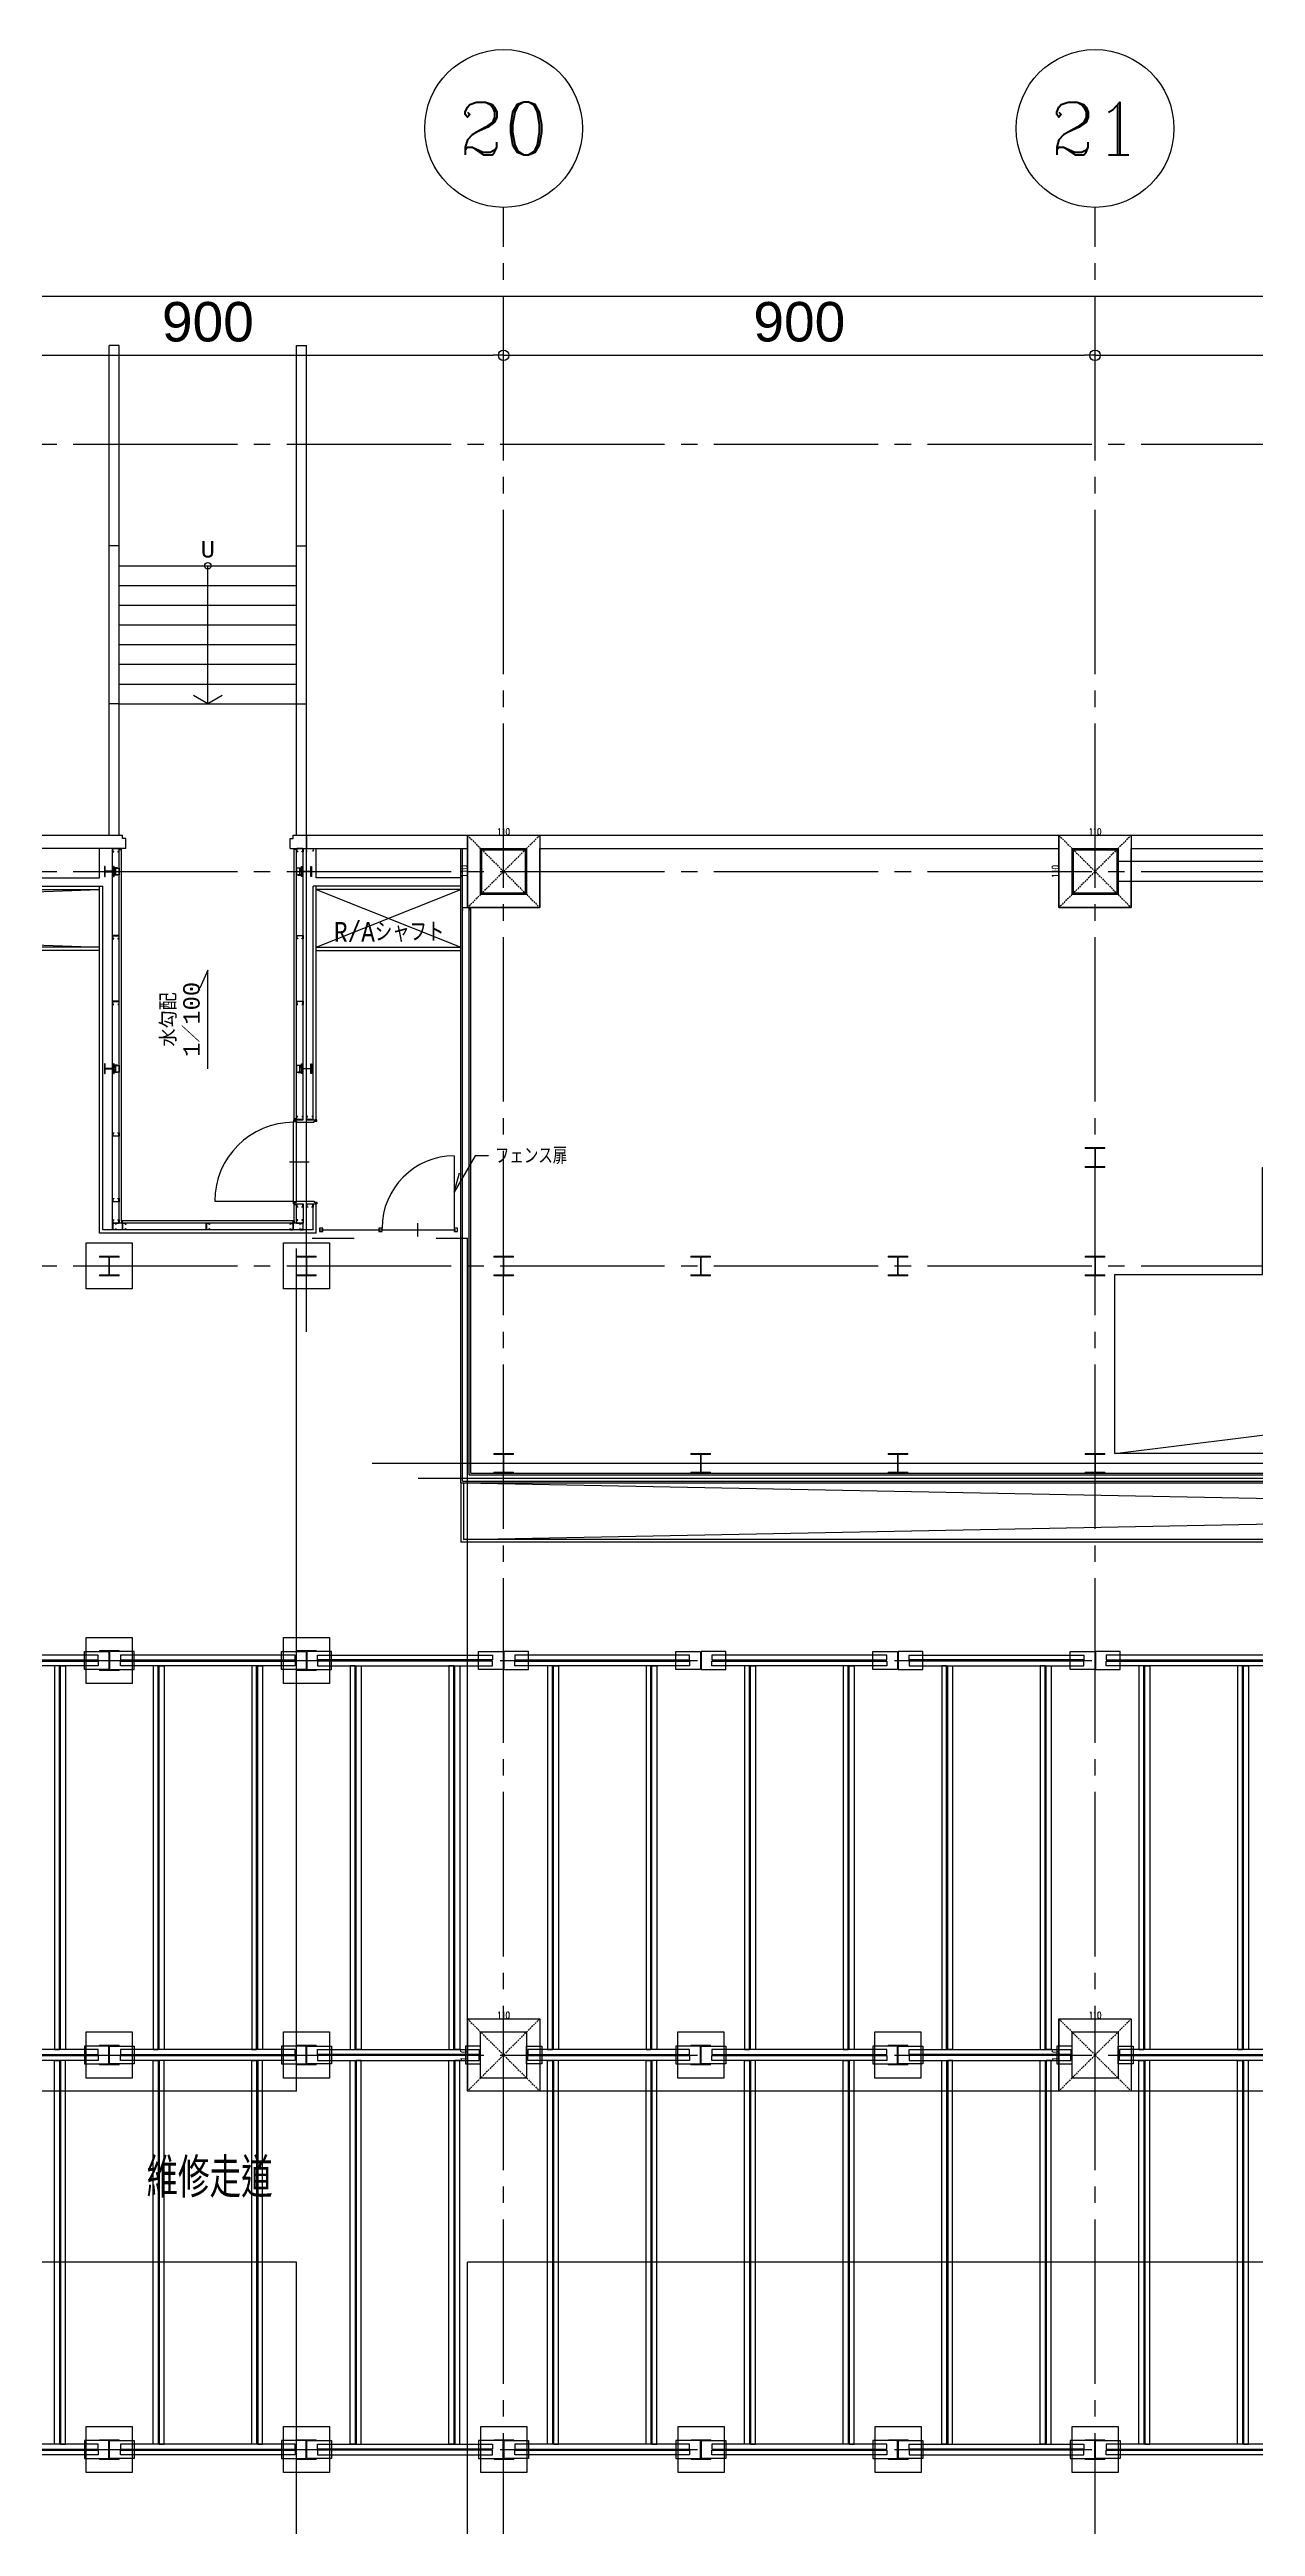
# Model space of a CAD drawing. Extents: x -18489 to 195597, y -1599 to 112111.
# Drawn here: x 16469 to 18304, y 16233 to 20000 of the extents above; entities that cross this region are included whole.
import ezdxf
from ezdxf.enums import TextEntityAlignment as Align

# ---------------------------------------------------------------- set-up
doc = ezdxf.new("R2010")
doc.units = 0
doc.header["$LTSCALE"] = 100
doc.linetypes.add('X-N-FAB-L10$0$COL-CEN-LIN', pattern=[3.25, 2.5, -0.25, 0.25, -0.25])
doc.linetypes.add('X-N-FAB-L10$0$HIDDEN', pattern=[0.375, 0.25, -0.125])
for name, color, linetype in [('X-N-FAB-L10$0$0-MC', 8, 'Continuous'), ('X-N-FAB-L10$0$0-NC', 8, 'Continuous'), ('X-N-FAB-L10$0$08', 8, 'Continuous'), ('X-N-FAB-L10$0$A-BLOCK', 8, 'Continuous'), ('X-N-FAB-L10$0$BEAM', 8, 'Continuous'), ('X-N-FAB-L10$0$BLOCK', 8, 'Continuous'), ('X-N-FAB-L10$0$CCL', 8, 'X-N-FAB-L10$0$COL-CEN-LIN'), ('X-N-FAB-L10$0$COL', 8, 'Continuous'), ('X-N-FAB-L10$0$COL-S', 8, 'Continuous'), ('X-N-FAB-L10$0$DIM', 8, 'Continuous')]:
    doc.layers.add(name, color=color, linetype=linetype)
doc.layers.add('X-N-FAB-L10$0$STEEL1', color=8, linetype='Continuous', lineweight=0)
doc.styles.add('X-N-FAB-L10$0$ATS', font='monotxt.shx', dxfattribs={"bigfont": 'BIGFONT.shx'})
doc.styles.add('X-N-FAB-L10$0$CHINA', font='simplex.shx', dxfattribs={"width": 0.75, "bigfont": 'chineset.shx'})
doc.styles.add('X-N-FAB-L10$0$COL-NUM', font='romanc')
doc.styles.add('X-N-FAB-L10$0$DIM', font='simplex.shx', dxfattribs={"width": 0.67, "bigfont": 'chineset.shx'})
doc.styles.add('X-N-FAB-L10$0$DimStyUse', font='romans.shx', dxfattribs={"width": 0.7})
doc.styles.add('X-N-FAB-L10$0$Gen-Text', font='arial.ttf', dxfattribs={"height": 2.5})
doc.dimstyles.new('X-N-FAB-L10$0$cirl', dxfattribs={"dimtxt": 200, "dimasz": 50, "dimexe": 50, "dimexo": 0, "dimgap": 20, "dimtad": 1, "dimdsep": 46, "dimtxsty": 'X-N-FAB-L10$0$DimStyUse', "dimblk": 'X-N-FAB-L10$0$_Origin', "dimcen": 10, "dimdle": 50, "dimclrt": 2, "dimazin": 0, "dimtfac": 1, "dimtix": 1, "dimtmove": 2, "dimatfit": 3, "dimfxl": 10, "dimtolj": 1, "dimarcsym": 0})
doc.dimstyles.new('X-N-FAB-L10$0$JJP_005_defpoint', dxfattribs={"dimtxt": 20, "dimasz": 0.5, "dimexe": 0.5, "dimexo": 0.5, "dimgap": 0.5, "dimtad": 1, "dimdsep": 46, "dimtxsty": 'X-N-FAB-L10$0$DIM', "dimblk": 'X-N-FAB-L10$0$_None', "dimcen": 10, "dimclrd": 256, "dimclre": 256, "dimclrt": 256, "dimadec": 0, "dimazin": 0, "dimtfac": 1, "dimtix": 1, "dimtmove": 2, "dimatfit": 3, "dimldrblk": 'X-N-FAB-L10$0$_None', "dimfxl": 0.5, "dimtolj": 1, "dimtzin": 0, "dimarcsym": 0})

# ---------------------------------------------------------------- blocks, each defined once
blk = doc.blocks.new('X-N-FAB-L10$0$_Origin')
at = {"color": 0, "linetype": 'ByBlock', "lineweight": -2}
blk.add_line((0, 0), (-1, 0), dxfattribs=at)
blk.add_circle((0, 0), 0.5, dxfattribs=at)
blk = doc.blocks.new('*D2518')
at = {"layer": 'DefPoints', "color": 0, "transparency": 16777216}
for p in [(0, 9025), (-26950, 8935), (0, 8935)]:
    blk.add_point(p, dxfattribs=at)
at = {"layer": 'X-N-FAB-L10$0$DIM', "color": 0, "lineweight": -2, "transparency": 16777216}
for p, q in [((-26950, 8935), (-26950, 9045)), ((0, 8935), (0, 9045)), ((-26934, 9025), (-16, 9025))]:
    blk.add_line(p, q, dxfattribs=at)
at = {"layer": 'X-N-FAB-L10$0$DIM', "color": 0, "lineweight": -2, "transparency": 16777216, "xscale": 16, "yscale": 16, "zscale": 16, "rotation": 180}
blk.add_blockref('X-N-FAB-L10$0$_Origin', (-26950, 9025), dxfattribs=at)
at = {"layer": 'X-N-FAB-L10$0$DIM', "color": 0, "lineweight": -2, "transparency": 16777216, "xscale": 16, "yscale": 16, "zscale": 16}
blk.add_blockref('X-N-FAB-L10$0$_Origin', (0, 9025), dxfattribs=at)
at = {"layer": 'X-N-FAB-L10$0$DIM', "color": 2, "transparency": 16777216, "insert": (-13475, 9075.6), "char_height": 2.5, "attachment_point": 5, "style": 'X-N-FAB-L10$0$Gen-Text'}
blk.add_mtext('\\A1;{\\H24x;26950}', dxfattribs=at)
blk = doc.blocks.new('*D2537')
at = {"layer": 'DefPoints', "color": 0, "transparency": 16777216}
for p in [(-9850, 8935), (-10750, 8845), (-9850, 8845)]:
    blk.add_point(p, dxfattribs=at)
at = {"layer": 'X-N-FAB-L10$0$DIM', "color": 0, "lineweight": -2, "transparency": 16777216}
for p, q in [((-10750, 8845), (-10750, 8955)), ((-10734, 8935), (-9866, 8935)), ((-9850, 8845), (-9850, 8955))]:
    blk.add_line(p, q, dxfattribs=at)
at = {"layer": 'X-N-FAB-L10$0$DIM', "color": 0, "lineweight": -2, "transparency": 16777216, "xscale": 16, "yscale": 16, "zscale": 16, "rotation": 180}
blk.add_blockref('X-N-FAB-L10$0$_Origin', (-10750, 8935), dxfattribs=at)
at = {"layer": 'X-N-FAB-L10$0$DIM', "color": 0, "lineweight": -2, "transparency": 16777216, "xscale": 16, "yscale": 16, "zscale": 16}
blk.add_blockref('X-N-FAB-L10$0$_Origin', (-9850, 8935), dxfattribs=at)
at = {"layer": 'X-N-FAB-L10$0$DIM', "color": 2, "transparency": 16777216, "insert": (-10300, 8985.6), "char_height": 2.5, "attachment_point": 5, "style": 'X-N-FAB-L10$0$Gen-Text'}
blk.add_mtext('\\A1;{\\H24x;900}', dxfattribs=at)
blk = doc.blocks.new('X-N-FAB-L10$0$cn-y')
at = {"layer": 'X-N-FAB-L10$0$0-MC'}
blk.add_circle((-50, 0), 50, dxfattribs=at)
at = {"layer": 'X-N-FAB-L10$0$0-NC', "style": 'X-N-FAB-L10$0$COL-NUM'}
blk.add_attdef('GRID-Y', text='', height=50, dxfattribs=at).set_placement((-50, 0), align=Align.MIDDLE_CENTER)
blk = doc.blocks.new('*D2538')
at = {"layer": 'DefPoints', "color": 0, "transparency": 16777216}
for p in [(-8950, 8935), (-9850, 8845), (-8950, 8845)]:
    blk.add_point(p, dxfattribs=at)
at = {"layer": 'X-N-FAB-L10$0$DIM', "color": 0, "lineweight": -2, "transparency": 16777216}
for p, q in [((-9850, 8845), (-9850, 8955)), ((-9834, 8935), (-8966, 8935)), ((-8950, 8845), (-8950, 8955))]:
    blk.add_line(p, q, dxfattribs=at)
at = {"layer": 'X-N-FAB-L10$0$DIM', "color": 0, "lineweight": -2, "transparency": 16777216, "xscale": 16, "yscale": 16, "zscale": 16, "rotation": 180}
blk.add_blockref('X-N-FAB-L10$0$_Origin', (-9850, 8935), dxfattribs=at)
at = {"layer": 'X-N-FAB-L10$0$DIM', "color": 0, "lineweight": -2, "transparency": 16777216, "xscale": 16, "yscale": 16, "zscale": 16}
blk.add_blockref('X-N-FAB-L10$0$_Origin', (-8950, 8935), dxfattribs=at)
at = {"layer": 'X-N-FAB-L10$0$DIM', "color": 2, "transparency": 16777216, "insert": (-9400, 8985.6), "char_height": 2.5, "attachment_point": 5, "style": 'X-N-FAB-L10$0$Gen-Text'}
blk.add_mtext('\\A1;{\\H24x;900}', dxfattribs=at)
blk = doc.blocks.new('*D2493')
at = {"layer": 'DefPoints', "color": 0, "transparency": 16777216}
for p in [(-8050, 8935), (-8950, 8845), (-8050, 8845)]:
    blk.add_point(p, dxfattribs=at)
at = {"layer": 'X-N-FAB-L10$0$DIM', "color": 0, "lineweight": -2, "transparency": 16777216}
for p, q in [((-8950, 8845), (-8950, 8955)), ((-8934, 8935), (-8066, 8935)), ((-8050, 8845), (-8050, 8955))]:
    blk.add_line(p, q, dxfattribs=at)
at = {"layer": 'X-N-FAB-L10$0$DIM', "color": 0, "lineweight": -2, "transparency": 16777216, "xscale": 16, "yscale": 16, "zscale": 16, "rotation": 180}
blk.add_blockref('X-N-FAB-L10$0$_Origin', (-8950, 8935), dxfattribs=at)
at = {"layer": 'X-N-FAB-L10$0$DIM', "color": 0, "lineweight": -2, "transparency": 16777216, "xscale": 16, "yscale": 16, "zscale": 16}
blk.add_blockref('X-N-FAB-L10$0$_Origin', (-8050, 8935), dxfattribs=at)
at = {"layer": 'X-N-FAB-L10$0$DIM', "color": 2, "transparency": 16777216, "insert": (-8500, 8985.6), "char_height": 2.5, "attachment_point": 5, "style": 'X-N-FAB-L10$0$Gen-Text'}
blk.add_mtext('\\A1;{\\H24x;900}', dxfattribs=at)
blk = doc.blocks.new('*D2397')
at = {"layer": 'DefPoints', "lineweight": -2, "transparency": 16777216}
blk.add_line((0, 0), (110, 0), dxfattribs=at)
at = {"layer": 'DefPoints', "color": 0, "transparency": 16777216}
for p in [(0, 0), (110, 0), (110, 0)]:
    blk.add_point(p, dxfattribs=at)
at = {"layer": 'DefPoints', "transparency": 16777216, "insert": (55, 5.5), "char_height": 10, "attachment_point": 5, "style": 'X-N-FAB-L10$0$DIM'}
blk.add_mtext('\\A1;110', dxfattribs=at)
blk = doc.blocks.new('X-N-FAB-L10$0$_None')
blk = doc.blocks.new('*D2398')
at = {"layer": 'DefPoints', "lineweight": -2, "transparency": 16777216}
blk.add_line((0, 0), (0, -110), dxfattribs=at)
at = {"layer": 'DefPoints', "color": 0, "transparency": 16777216}
for p in [(0, 0), (0, -110), (0, -110)]:
    blk.add_point(p, dxfattribs=at)
at = {"layer": 'DefPoints', "transparency": 16777216, "insert": (-5.5, -55), "char_height": 10, "attachment_point": 5, "rotation": 90, "style": 'X-N-FAB-L10$0$DIM'}
blk.add_mtext('\\A1;110', dxfattribs=at)
blk = doc.blocks.new('X-N-FAB-L10$0$A$C08dda4ec')
at = {"layer": 'X-N-FAB-L10$0$COL'}
blk.add_lwpolyline([(0, 70), (70, 70), (70, 0), (0, 0)], close=True, dxfattribs=at)
at = {"layer": 'X-N-FAB-L10$0$STEEL1'}
blk.add_lwpolyline([(20, 50), (50, 50), (50, 48.5), (35.5, 48.5), (35.5, 21.5), (50, 21.5), (50, 20), (20, 20), (20, 21.5), (34.5, 21.5), (34.5, 48.5), (20, 48.5)], close=True, dxfattribs=at)
blk = doc.blocks.new('X-N-FAB-L10$0$A$C4634a148')
at = {"layer": 'X-N-FAB-L10$0$08'}
for points in [[(14399, 5400), (14361.5, 5400), (14361.5, 5427), (14399, 5427)], [(14400, 5400), (14437.5, 5400), (14437.5, 5427), (14400, 5427)], [(14699, 5400), (14661.5, 5400), (14661.5, 5427), (14699, 5427)], [(14700, 5400), (14737.5, 5400), (14737.5, 5427), (14700, 5427)], [(14999, 5400), (14961.5, 5400), (14961.5, 5427), (14999, 5427)], [(15000, 5400), (15037.5, 5400), (15037.5, 5427), (15000, 5427)], [(15299, 5400), (15261.5, 5400), (15261.5, 5427), (15299, 5427)], [(15300, 5400), (15337.5, 5400), (15337.5, 5427), (15300, 5427)], [(15599, 5400), (15561.5, 5400), (15561.5, 5427), (15599, 5427)], [(15600, 5400), (15637.5, 5400), (15637.5, 5427), (15600, 5427)], [(15899, 5400), (15861.5, 5400), (15861.5, 5427), (15899, 5427)], [(15900, 5400), (15937.5, 5400), (15937.5, 5427), (15900, 5427)], [(14382.5, 5421.8), (14116.5, 5421.8), (14116.5, 5414.3), (14382.5, 5414.3)], [(14382.5, 5405.2), (14116.5, 5405.2), (14116.5, 5412.7), (14382.5, 5412.7)], [(14316.2, 5405.2), (14316.2, 4821.8), (14323.7, 4821.8), (14323.7, 5405.2)], [(14332.8, 5405.2), (14332.8, 4821.8), (14325.3, 4821.8), (14325.3, 5405.2)], [(14682.5, 5421.8), (14416.5, 5421.8), (14416.5, 5414.3), (14682.5, 5414.3)], [(14682.5, 5405.2), (14416.5, 5405.2), (14416.5, 5412.7), (14682.5, 5412.7)], [(14466.2, 5405.2), (14466.2, 4821.8), (14473.7, 4821.8), (14473.7, 5405.2)], [(14482.8, 5405.2), (14482.8, 4821.8), (14475.3, 4821.8), (14475.3, 5405.2)], [(14616.2, 5405.2), (14616.2, 4821.8), (14623.7, 4821.8), (14623.7, 5405.2)], [(14632.8, 5405.2), (14632.8, 4821.8), (14625.3, 4821.8), (14625.3, 5405.2)], [(14716.5, 5421.8), (14982.5, 5421.8), (14982.5, 5414.3), (14716.5, 5414.3)], [(14716.5, 5405.2), (14982.5, 5405.2), (14982.5, 5412.7), (14716.5, 5412.7)], [(14766.2, 5405.2), (14766.2, 4821.8), (14773.7, 4821.8), (14773.7, 5405.2)], [(14782.8, 5405.2), (14782.8, 4821.8), (14775.3, 4821.8), (14775.3, 5405.2)], [(14916.2, 5405.2), (14916.2, 4821.8), (14923.7, 4821.8), (14923.7, 5405.2)], [(14932.8, 5405.2), (14932.8, 4821.8), (14925.3, 4821.8), (14925.3, 5405.2)], [(15282.5, 5421.8), (15016.5, 5421.8), (15016.5, 5414.3), (15282.5, 5414.3)], [(15282.5, 5405.2), (15016.5, 5405.2), (15016.5, 5412.7), (15282.5, 5412.7)], [(15066.2, 5405.2), (15066.2, 4821.8), (15073.7, 4821.8), (15073.7, 5405.2)], [(15082.8, 5405.2), (15082.8, 4821.8), (15075.3, 4821.8), (15075.3, 5405.2)], [(15216.2, 5405.2), (15216.2, 4821.8), (15223.7, 4821.8), (15223.7, 5405.2)], [(15232.8, 5405.2), (15232.8, 4821.8), (15225.3, 4821.8), (15225.3, 5405.2)], [(15582.5, 5421.8), (15316.5, 5421.8), (15316.5, 5414.3), (15582.5, 5414.3)], [(15582.5, 5405.2), (15316.5, 5405.2), (15316.5, 5412.7), (15582.5, 5412.7)], [(15366.2, 5405.2), (15366.2, 4821.8), (15373.7, 4821.8), (15373.7, 5405.2)], [(15382.8, 5405.2), (15382.8, 4821.8), (15375.3, 4821.8), (15375.3, 5405.2)], [(15516.2, 5405.2), (15516.2, 4821.8), (15523.7, 4821.8), (15523.7, 5405.2)], [(15532.8, 5405.2), (15532.8, 4821.8), (15525.3, 4821.8), (15525.3, 5405.2)], [(15616.5, 5421.8), (15882.5, 5421.8), (15882.5, 5414.3), (15616.5, 5414.3)], [(15616.5, 5405.2), (15882.5, 5405.2), (15882.5, 5412.7), (15616.5, 5412.7)], [(15666.2, 5405.2), (15666.2, 4821.8), (15673.7, 4821.8), (15673.7, 5405.2)], [(15682.8, 5405.2), (15682.8, 4821.8), (15675.3, 4821.8), (15675.3, 5405.2)], [(15816.2, 5405.2), (15816.2, 4821.8), (15823.7, 4821.8), (15823.7, 5405.2)], [(15832.8, 5405.2), (15832.8, 4821.8), (15825.3, 4821.8), (15825.3, 5405.2)], [(16182.5, 5421.8), (15916.5, 5421.8), (15916.5, 5414.3), (16182.5, 5414.3)], [(16182.5, 5405.2), (15916.5, 5405.2), (15916.5, 5412.7), (16182.5, 5412.7)], [(15966.2, 5405.2), (15966.2, 4821.8), (15973.7, 4821.8), (15973.7, 5405.2)], [(15982.8, 5405.2), (15982.8, 4821.8), (15975.3, 4821.8), (15975.3, 5405.2)], [(16116.2, 5405.2), (16116.2, 4821.8), (16123.7, 4821.8), (16123.7, 5405.2)], [(16132.8, 5405.2), (16132.8, 4821.8), (16125.3, 4821.8), (16125.3, 5405.2)], [(14382.5, 4821.8), (14136.5, 4821.8), (14136.5, 4814.3), (14382.5, 4814.3)], [(14399, 4827), (14361.5, 4827), (14361.5, 4800), (14399, 4800)], [(14400, 4827), (14437.5, 4827), (14437.5, 4800), (14400, 4800)], [(14682.5, 4821.8), (14416.5, 4821.8), (14416.5, 4814.3), (14682.5, 4814.3)], [(14699, 4827), (14661.5, 4827), (14661.5, 4800), (14699, 4800)], [(14700, 4827), (14737.5, 4827), (14737.5, 4800), (14700, 4800)], [(14716.5, 4821.8), (14962.5, 4821.8), (14962.5, 4814.3), (14716.5, 4814.3)], [(14964.5, 4827), (14941.5, 4827), (14941.5, 4800), (14964.5, 4800)], [(15034.5, 4827), (15057.5, 4827), (15057.5, 4800), (15034.5, 4800)], [(15282.5, 4821.8), (15036.5, 4821.8), (15036.5, 4814.3), (15282.5, 4814.3)], [(15299, 4827), (15261.5, 4827), (15261.5, 4800), (15299, 4800)], [(15300, 4827), (15337.5, 4827), (15337.5, 4800), (15300, 4800)], [(15582.5, 4821.8), (15316.5, 4821.8), (15316.5, 4814.3), (15582.5, 4814.3)], [(15599, 4827), (15561.5, 4827), (15561.5, 4800), (15599, 4800)], [(15600, 4827), (15637.5, 4827), (15637.5, 4800), (15600, 4800)], [(15616.5, 4821.8), (15862.5, 4821.8), (15862.5, 4814.3), (15616.5, 4814.3)], [(15864.5, 4827), (15841.5, 4827), (15841.5, 4800), (15864.5, 4800)], [(15934.5, 4827), (15957.5, 4827), (15957.5, 4800), (15934.5, 4800)], [(16182.5, 4821.8), (15936.5, 4821.8), (15936.5, 4814.3), (16182.5, 4814.3)], [(14382.5, 4805.2), (14136.5, 4805.2), (14136.5, 4812.7), (14382.5, 4812.7)], [(14316.2, 4221.8), (14316.2, 4805.2), (14323.7, 4805.2), (14323.7, 4221.8)], [(14332.8, 4221.8), (14332.8, 4805.2), (14325.3, 4805.2), (14325.3, 4221.8)], [(14682.5, 4805.2), (14416.5, 4805.2), (14416.5, 4812.7), (14682.5, 4812.7)], [(14466.2, 4221.8), (14466.2, 4805.2), (14473.7, 4805.2), (14473.7, 4221.8)], [(14482.8, 4221.8), (14482.8, 4805.2), (14475.3, 4805.2), (14475.3, 4221.8)], [(14616.2, 4221.8), (14616.2, 4805.2), (14623.7, 4805.2), (14623.7, 4221.8)], [(14632.8, 4221.8), (14632.8, 4805.2), (14625.3, 4805.2), (14625.3, 4221.8)], [(14716.5, 4805.2), (14962.5, 4805.2), (14962.5, 4812.7), (14716.5, 4812.7)], [(14766.2, 4221.8), (14766.2, 4805.2), (14773.7, 4805.2), (14773.7, 4221.8)], [(14782.8, 4221.8), (14782.8, 4805.2), (14775.3, 4805.2), (14775.3, 4221.8)], [(14916.2, 4221.8), (14916.2, 4805.2), (14923.7, 4805.2), (14923.7, 4221.8)], [(14932.8, 4221.8), (14932.8, 4805.2), (14925.3, 4805.2), (14925.3, 4221.8)], [(15282.5, 4805.2), (15036.5, 4805.2), (15036.5, 4812.7), (15282.5, 4812.7)], [(15066.2, 4221.8), (15066.2, 4805.2), (15073.7, 4805.2), (15073.7, 4221.8)], [(15082.8, 4221.8), (15082.8, 4805.2), (15075.3, 4805.2), (15075.3, 4221.8)], [(15216.2, 4221.8), (15216.2, 4805.2), (15223.7, 4805.2), (15223.7, 4221.8)], [(15232.8, 4221.8), (15232.8, 4805.2), (15225.3, 4805.2), (15225.3, 4221.8)], [(15582.5, 4805.2), (15316.5, 4805.2), (15316.5, 4812.7), (15582.5, 4812.7)], [(15366.2, 4221.8), (15366.2, 4805.2), (15373.7, 4805.2), (15373.7, 4221.8)], [(15382.8, 4221.8), (15382.8, 4805.2), (15375.3, 4805.2), (15375.3, 4221.8)], [(15516.2, 4221.8), (15516.2, 4805.2), (15523.7, 4805.2), (15523.7, 4221.8)], [(15532.8, 4221.8), (15532.8, 4805.2), (15525.3, 4805.2), (15525.3, 4221.8)], [(15616.5, 4805.2), (15862.5, 4805.2), (15862.5, 4812.7), (15616.5, 4812.7)], [(15666.2, 4221.8), (15666.2, 4805.2), (15673.7, 4805.2), (15673.7, 4221.8)], [(15682.8, 4221.8), (15682.8, 4805.2), (15675.3, 4805.2), (15675.3, 4221.8)], [(15816.2, 4221.8), (15816.2, 4805.2), (15823.7, 4805.2), (15823.7, 4221.8)], [(15832.8, 4221.8), (15832.8, 4805.2), (15825.3, 4805.2), (15825.3, 4221.8)], [(16182.5, 4805.2), (15936.5, 4805.2), (15936.5, 4812.7), (16182.5, 4812.7)], [(15966.2, 4221.8), (15966.2, 4805.2), (15973.7, 4805.2), (15973.7, 4221.8)], [(15982.8, 4221.8), (15982.8, 4805.2), (15975.3, 4805.2), (15975.3, 4221.8)], [(16116.2, 4221.8), (16116.2, 4805.2), (16123.7, 4805.2), (16123.7, 4221.8)], [(16132.8, 4221.8), (16132.8, 4805.2), (16125.3, 4805.2), (16125.3, 4221.8)], [(14382.5, 4221.8), (14116.5, 4221.8), (14116.5, 4214.3), (14382.5, 4214.3)], [(14399, 4227), (14361.5, 4227), (14361.5, 4200), (14399, 4200)], [(14400, 4227), (14437.5, 4227), (14437.5, 4200), (14400, 4200)], [(14682.5, 4221.8), (14416.5, 4221.8), (14416.5, 4214.3), (14682.5, 4214.3)], [(14699, 4227), (14661.5, 4227), (14661.5, 4200), (14699, 4200)], [(14700, 4227), (14737.5, 4227), (14737.5, 4200), (14700, 4200)], [(14716.5, 4221.8), (14982.5, 4221.8), (14982.5, 4214.3), (14716.5, 4214.3)], [(14999, 4227), (14961.5, 4227), (14961.5, 4200), (14999, 4200)], [(15000, 4227), (15037.5, 4227), (15037.5, 4200), (15000, 4200)], [(15282.5, 4221.8), (15016.5, 4221.8), (15016.5, 4214.3), (15282.5, 4214.3)], [(15299, 4227), (15261.5, 4227), (15261.5, 4200), (15299, 4200)], [(15300, 4227), (15337.5, 4227), (15337.5, 4200), (15300, 4200)], [(15582.5, 4221.8), (15316.5, 4221.8), (15316.5, 4214.3), (15582.5, 4214.3)], [(15599, 4227), (15561.5, 4227), (15561.5, 4200), (15599, 4200)], [(15600, 4227), (15637.5, 4227), (15637.5, 4200), (15600, 4200)], [(15616.5, 4221.8), (15882.5, 4221.8), (15882.5, 4214.3), (15616.5, 4214.3)], [(15899, 4227), (15861.5, 4227), (15861.5, 4200), (15899, 4200)], [(15900, 4227), (15937.5, 4227), (15937.5, 4200), (15900, 4200)], [(16182.5, 4221.8), (15916.5, 4221.8), (15916.5, 4214.3), (16182.5, 4214.3)], [(14382.5, 4205.2), (14116.5, 4205.2), (14116.5, 4212.7), (14382.5, 4212.7)], [(14682.5, 4205.2), (14416.5, 4205.2), (14416.5, 4212.7), (14682.5, 4212.7)], [(14716.5, 4205.2), (14982.5, 4205.2), (14982.5, 4212.7), (14716.5, 4212.7)], [(15282.5, 4205.2), (15016.5, 4205.2), (15016.5, 4212.7), (15282.5, 4212.7)], [(15582.5, 4205.2), (15316.5, 4205.2), (15316.5, 4212.7), (15582.5, 4212.7)], [(15616.5, 4205.2), (15882.5, 4205.2), (15882.5, 4212.7), (15616.5, 4212.7)], [(16182.5, 4205.2), (15916.5, 4205.2), (15916.5, 4212.7), (16182.5, 4212.7)]]:
    blk.add_lwpolyline(points, close=True, dxfattribs=at)
blk = doc.blocks.new('*U2396')
at = {"layer": 'DefPoints', "linetype": 'X-N-FAB-L10$0$HIDDEN', "ltscale": 0.1}
for p, q in [((110, 0), (0, -110)), ((0, 0), (110, -110))]:
    blk.add_line(p, q, dxfattribs=at)
at = {"layer": 'X-N-FAB-L10$0$COL', "ltscale": 0.1}
blk.add_lwpolyline([(0, 0), (110, 0), (110, -110), (0, -110)], close=True, dxfattribs=at)
at = {"layer": 'DefPoints'}
dim = blk.add_linear_dim(base=(0, -110), p1=(0, 0), p2=(0, -110), angle=90, dimstyle='X-N-FAB-L10$0$JJP_005_defpoint', override={"dimtxt": 10}, dxfattribs=at)
dim.commit()
dim.dimension.update_dxf_attribs({"geometry": '*D2398', "text_midpoint": (-5.5, -55)})
dim = blk.add_linear_dim(base=(110, 0), p1=(0, 0), p2=(110, 0), dimstyle='X-N-FAB-L10$0$JJP_005_defpoint', override={"dimtxt": 10}, dxfattribs=at)
dim.commit()
dim.dimension.update_dxf_attribs({"geometry": '*D2397', "text_midpoint": (55, 5.5)})
blk = doc.blocks.new('X-N-FAB-L10$0$A$C467ba2ca')
at = {"layer": 'X-N-FAB-L10$0$CCL'}
for p, q in [((-9850, 0), (-9850, 9160)), ((-8950, 0), (-8950, 9160)), ((-27730, 8800), (360, 8800)), ((-27730, 8150), (360, 8150)), ((-27730, 7550), (360, 7550)), ((-27730, 6950), (360, 6950)), ((-27730, 6350), (360, 6350)), ((-27730, 5750), (360, 5750))]:
    blk.add_line(p, q, dxfattribs=at)
at = {"layer": 'X-N-FAB-L10$0$COL-S'}
for points in [[(-9885, 8185), (-9815, 8185), (-9815, 8115), (-9885, 8115)], [(-8985, 8185), (-8915, 8185), (-8915, 8115), (-8985, 8115)], [(-9885, 6385), (-9815, 6385), (-9815, 6315), (-9885, 6315)], [(-8985, 6385), (-8915, 6385), (-8915, 6315), (-8985, 6315)]]:
    blk.add_lwpolyline(points, close=True, dxfattribs=at)
at = {"layer": 'X-N-FAB-L10$0$STEEL1'}
for points in [[(-8965, 7730), (-8935, 7730), (-8935, 7728.5), (-8949.5, 7728.5), (-8949.5, 7701.5), (-8935, 7701.5), (-8935, 7700), (-8965, 7700), (-8965, 7701.5), (-8950.5, 7701.5), (-8950.5, 7728.5), (-8965, 7728.5)], [(-9865, 7565), (-9835, 7565), (-9835, 7563.5), (-9849.5, 7563.5), (-9849.5, 7536.5), (-9835, 7536.5), (-9835, 7535), (-9865, 7535), (-9865, 7536.5), (-9850.5, 7536.5), (-9850.5, 7563.5), (-9865, 7563.5)], [(-9565, 7565), (-9535, 7565), (-9535, 7563.5), (-9549.5, 7563.5), (-9549.5, 7536.5), (-9535, 7536.5), (-9535, 7535), (-9565, 7535), (-9565, 7536.5), (-9550.5, 7536.5), (-9550.5, 7563.5), (-9565, 7563.5)], [(-9265, 7565), (-9235, 7565), (-9235, 7563.5), (-9249.5, 7563.5), (-9249.5, 7536.5), (-9235, 7536.5), (-9235, 7535), (-9265, 7535), (-9265, 7536.5), (-9250.5, 7536.5), (-9250.5, 7563.5), (-9265, 7563.5)], [(-8965, 7565), (-8935, 7565), (-8935, 7563.5), (-8949.5, 7563.5), (-8949.5, 7536.5), (-8935, 7536.5), (-8935, 7535), (-8965, 7535), (-8965, 7536.5), (-8950.5, 7536.5), (-8950.5, 7563.5), (-8965, 7563.5)], [(-9865, 7265), (-9835, 7265), (-9835, 7263.5), (-9849.5, 7263.5), (-9849.5, 7236.5), (-9835, 7236.5), (-9835, 7235), (-9865, 7235), (-9865, 7236.5), (-9850.5, 7236.5), (-9850.5, 7263.5), (-9865, 7263.5)], [(-9565, 7265), (-9535, 7265), (-9535, 7263.5), (-9549.5, 7263.5), (-9549.5, 7236.5), (-9535, 7236.5), (-9535, 7235), (-9565, 7235), (-9565, 7236.5), (-9550.5, 7236.5), (-9550.5, 7263.5), (-9565, 7263.5)], [(-9265, 7265), (-9235, 7265), (-9235, 7263.5), (-9249.5, 7263.5), (-9249.5, 7236.5), (-9235, 7236.5), (-9235, 7235), (-9265, 7235), (-9265, 7236.5), (-9250.5, 7236.5), (-9250.5, 7263.5), (-9265, 7263.5)], [(-8965, 7265), (-8935, 7265), (-8935, 7263.5), (-8949.5, 7263.5), (-8949.5, 7236.5), (-8935, 7236.5), (-8935, 7235), (-8965, 7235), (-8965, 7236.5), (-8950.5, 7236.5), (-8950.5, 7263.5), (-8965, 7263.5)]]:
    blk.add_lwpolyline(points, close=True, dxfattribs=at)
at = {"layer": 'X-N-FAB-L10$0$A-BLOCK'}
ref = blk.add_blockref('X-N-FAB-L10$0$cn-y', (-9730, 9280), dxfattribs=dict(at, xscale=2.399999999999997, yscale=2.399999999999997, zscale=2.399999999999997))
ref.add_attrib('GRID-Y', '20', dxfattribs={"layer": 'X-N-FAB-L10$0$0-NC', "height": 80, "style": 'X-N-FAB-L10$0$COL-NUM'}).set_placement((-9850, 9280), align=Align.MIDDLE_CENTER)
ref = blk.add_blockref('X-N-FAB-L10$0$cn-y', (-8830, 9280), dxfattribs=dict(at, xscale=2.399999999999997, yscale=2.399999999999997, zscale=2.399999999999997))
ref.add_attrib('GRID-Y', '21', dxfattribs={"layer": 'X-N-FAB-L10$0$0-NC', "height": 80, "style": 'X-N-FAB-L10$0$COL-NUM'}).set_placement((-8950, 9280), align=Align.MIDDLE_CENTER)
at = {"layer": 'X-N-FAB-L10$0$BEAM'}
for p in [(-9905, 8205), (-9005, 8205), (-9905, 6405), (-9005, 6405)]:
    blk.add_blockref('*U2396', p, dxfattribs=at)
at = {"layer": 'X-N-FAB-L10$0$COL'}
for p in [(-10485, 7515), (-10185, 7515), (-10485, 6915), (-10185, 6915), (-10485, 6315), (-10185, 6315), (-9585, 6315), (-9285, 6315), (-10485, 5715), (-10185, 5715), (-9884.5, 5715), (-9584.5, 5715), (-9284.5, 5715), (-8985, 5715)]:
    blk.add_blockref('X-N-FAB-L10$0$A$C08dda4ec', p, dxfattribs=at)
at = {"layer": 'X-N-FAB-L10$0$DIM'}
for base, p1, p2, picture, middle in [((0, 9025), (-26950, 8935), (0, 8935), '*D2518', (-13475, 9075.634)), ((-9850, 8935), (-10750, 8845), (-9850, 8845), '*D2537', (-10300, 8985.634)), ((-8950, 8935), (-9850, 8845), (-8950, 8845), '*D2538', (-9400, 8985.634)), ((-8050, 8935), (-8950, 8845), (-8050, 8845), '*D2493', (-8500, 8985.634))]:
    dim = blk.add_linear_dim(base=base, p1=p1, p2=p2, text='{\\H24x;<>}', dimstyle='X-N-FAB-L10$0$cirl', override={"dimtxt": 60, "dimasz": 16, "dimexe": 20, "dimgap": 20, "dimtxsty": 'X-N-FAB-L10$0$Gen-Text'}, dxfattribs=at)
    dim.commit()
    dim.dimension.update_dxf_attribs({"geometry": picture, "text_midpoint": middle})
blk = doc.blocks.new('X-N-FAB-L10')
at = {"layer": 'X-N-FAB-L10$0$08'}
for p, q in [((16560, 18805), (16560, 19550)), ((16575, 19550), (16560, 19550)), ((16575, 18805), (16575, 19550)), ((16845, 18805), (16845, 19550)), ((16845, 19550), (16860, 19550)), ((16860, 18805), (16860, 19550)), ((16575, 19245), (16560, 19245)), ((16575, 19215), (16845, 19215)), ((16710, 19005), (16710, 19215)), ((16845, 19245), (16860, 19245)), ((16575, 19185), (16845, 19185)), ((16575, 19155), (16845, 19155)), ((16575, 19125), (16845, 19125)), ((16575, 19095), (16845, 19095)), ((16575, 19065), (16845, 19065)), ((16575, 19035), (16845, 19035)), ((16575, 19005), (16560, 19005)), ((16575, 19005), (16845, 19005)), ((16845, 19005), (16860, 19005)), ((16860, 18050), (16860, 18950)), ((14405, 18805), (16580, 18805)), ((16580, 18800), (16580, 18805)), ((16585, 18800), (16580, 18800)), ((16585, 18785), (16585, 18800)), ((16835, 18800), (16840, 18800)), ((16835, 18785), (16835, 18800)), ((16840, 18805), (19015, 18805)), ((16840, 18800), (16840, 18805)), ((16860, 18805), (16860, 18785)), ((16585, 18785), (16315, 18785)), ((16545, 18740.5), (16545, 18785)), ((16565, 18205), (16565, 18785)), ((16575, 18215), (16575, 18785)), ((16578.5, 18218.5), (16578.5, 18783)), ((16835, 18785), (17105, 18785)), ((16841.5, 18374), (16841.5, 18785)), ((16845, 18374), (16845, 18785)), ((16855, 18372.5), (16855, 18785)), ((16875, 18740.5), (16875, 18785)), ((17095, 17820), (17095, 18785)), ((17097.5, 17822.5), (17097.5, 18785)), ((17215, 18785), (18005, 18785)), ((18115, 18785), (18905, 18785)), ((14045, 18635), (16545, 18722.5)), ((14045, 18722.5), (16545, 18635)), ((16315, 18740.5), (16545, 18740.5)), ((16315, 18727.5), (16545, 18727.5)), ((16315, 18722.5), (16545, 18722.5)), ((16545, 18200), (16545, 18727.5)), ((16545, 18727.5), (16550, 18727.5)), ((16550, 18205), (16550, 18727.5)), ((16870, 18372.5), (16870, 18727.5)), ((16875, 18727.5), (16870, 18727.5)), ((17095, 18740.5), (16875, 18740.5)), ((17095, 18727.5), (16875, 18727.5)), ((16875, 18372.5), (16875, 18727.5)), ((16875, 18635), (17095, 18722.5)), ((16875, 18722.5), (17095, 18635)), ((17095, 18722.5), (16875, 18722.5)), ((17107.5, 17832.5), (17107.5, 18695)), ((17110, 17835), (17110, 18695)), ((16545, 18635), (15270, 18635)), ((16545, 18630), (15270, 18630)), ((16875, 18635), (17095, 18635)), ((16875, 18630), (17095, 18630)), ((16870, 18372.5), (16875, 18372.5)), ((16834, 18308.5), (16864, 18308.5)), ((17085, 18317.5), (17085, 18207.5)), ((18090, 17865), (21630, 18300)), ((16720.5, 18248.5), (16840.5, 18248.5)), ((16841.5, 18218.5), (16841.5, 18243)), ((16845, 18215), (16845, 18243)), ((16855, 18244.5), (16855, 18215)), ((16870, 18205), (16870, 18244.5)), ((16870, 18244.5), (16875, 18244.5)), ((16875, 18200), (16875, 18244.5)), ((16875, 18200), (16545, 18200)), ((16870, 18205), (16550, 18205)), ((16845, 18215), (16575, 18215)), ((16841.5, 18218.5), (16578.5, 18218.5)), ((16880, 18205), (17087.5, 18205)), ((17029, 18215), (17029, 18195)), ((16845, 16895), (16845, 18176.5)), ((16868.5, 18192.5), (16932.5, 18192.5)), ((17057.5, 18192.5), (17105, 18192.5)), ((17105, 16895), (17105, 18192.5)), ((16960, 17850), (21845, 17850)), ((17030, 17827.5), (21775, 17827.5)), ((17095, 17820), (21595, 17820)), ((17095, 17820), (17095, 17730)), ((17097.5, 17822.5), (21597.5, 17822.5)), ((17099.2, 17734.2), (21595, 17820)), ((17099.2, 17820), (21595, 17734.2)), ((17099.2, 17820), (17099.2, 17734.2)), ((17107.5, 17832.5), (21607.5, 17832.5)), ((17110, 17835), (21610, 17835)), ((19680, 17730), (17095, 17730)), ((19680, 17734.2), (17099.2, 17734.2)), ((16845, 16895), (14117.5, 16895)), ((21325, 16895), (17105, 16895)), ((16845, 16635), (14400, 16635)), ((16845, 15303), (16845, 16635)), ((21065, 16635), (17105, 16635)), ((17105, 15303), (17105, 16635))]:
    blk.add_line(p, q, dxfattribs=at)
for points in [[(16731.651, 19017.5), (16710, 19005), (16688.349, 19017.5)], [(16861, 18781), (16860, 18781), (16860, 18785), (16870, 18785), (16870, 18781), (16869, 18781)], [(17105, 18785), (17105, 18695), (17215, 18695), (17215, 18785)], [(18005, 18785), (18005, 18695), (18115, 18695), (18115, 18785)], [(17098.5, 18691), (17097.5, 18691), (17097.5, 18695), (17107.5, 18695), (17107.5, 18691), (17106.5, 18691)], [(16710, 18450), (16710, 18600), (16697.529, 18572.642)], [(16843, 18372.5), (16840.5, 18372.5), (16840.5, 18370), (16845, 18370), (16845, 18368.5), (16871.5, 18368.5), (16871.5, 18370), (16876, 18370), (16876, 18372.5), (16873.5, 18372.5)], [(17136.842, 18317.651), (17116.842, 18317.651), (17085, 18262.5), (17092.765, 18291.478)], [(16843, 18244.5), (16840.5, 18244.5), (16840.5, 18247), (16845, 18247), (16845, 18248.5), (16871.5, 18248.5), (16871.5, 18247), (16876, 18247), (16876, 18244.5), (16873.5, 18244.5)]]:
    blk.add_lwpolyline(points, dxfattribs=at)
for points in [[(16573, 18780), (16575, 18780), (16575, 18785), (16565, 18785), (16565, 18780), (16567, 18780), (16567, 18780.32), (16565.32, 18780.32), (16565.32, 18784.68), (16574.68, 18784.68), (16574.68, 18780.32), (16573, 18780.32)], [(16575, 18783.5), (16578.5, 18783.5), (16578.5, 18785), (16575, 18785)], [(16845, 18783.5), (16841.5, 18783.5), (16841.5, 18785), (16845, 18785)], [(16847, 18780), (16845, 18780), (16845, 18785), (16855, 18785), (16855, 18780), (16853, 18780), (16853, 18780.32), (16854.68, 18780.32), (16854.68, 18784.68), (16845.32, 18784.68), (16845.32, 18780.32), (16847, 18780.32)], [(17125, 18715), (17125, 18785), (17195, 18785), (17195, 18715)], [(17127, 18717), (17127, 18783), (17193, 18783), (17193, 18717)], [(18025, 18715), (18025, 18785), (18095, 18785), (18095, 18715)], [(18027, 18717), (18027, 18783), (18093, 18783), (18093, 18717)], [(18095, 18735), (18925, 18735), (18925, 18765), (18095, 18765)], [(16567.5, 18742.5), (16567.5, 18757.5), (16566.5, 18757.5), (16566.5, 18750.35), (16553.5, 18750.35), (16553.5, 18757.5), (16552.5, 18757.5), (16552.5, 18742.5), (16553.5, 18742.5), (16553.5, 18749.65), (16566.5, 18749.65), (16566.5, 18742.5)], [(16572.5, 18755.6), (16567.5, 18755.6), (16567.5, 18750.6), (16568.1, 18750.6), (16568.1, 18755), (16572.5, 18755)], [(16572.5, 18744.4), (16567.5, 18744.4), (16567.5, 18749.4), (16568.1, 18749.4), (16568.1, 18745), (16572.5, 18745)], [(16570, 18745), (16570, 18755), (16575, 18755), (16575, 18745)], [(16850, 18745), (16850, 18755), (16845, 18755), (16845, 18745)], [(16847.5, 18755.6), (16852.5, 18755.6), (16852.5, 18750.6), (16851.9, 18750.6), (16851.9, 18755), (16847.5, 18755)], [(16847.5, 18744.4), (16852.5, 18744.4), (16852.5, 18749.4), (16851.9, 18749.4), (16851.9, 18745), (16847.5, 18745)], [(16852.5, 18742.5), (16852.5, 18757.5), (16853.5, 18757.5), (16853.5, 18750.35), (16866.5, 18750.35), (16866.5, 18757.5), (16867.5, 18757.5), (16867.5, 18742.5), (16866.5, 18742.5), (16866.5, 18749.65), (16853.5, 18749.65), (16853.5, 18742.5)], [(16573, 18647.5), (16575, 18647.5), (16575, 18652.5), (16565, 18652.5), (16565, 18647.5), (16567, 18647.5), (16567, 18647.82), (16565.32, 18647.82), (16565.32, 18652.18), (16574.68, 18652.18), (16574.68, 18647.82), (16573, 18647.82)], [(16847, 18647.5), (16845, 18647.5), (16845, 18652.5), (16855, 18652.5), (16855, 18647.5), (16853, 18647.5), (16853, 18647.82), (16854.68, 18647.82), (16854.68, 18652.18), (16845.32, 18652.18), (16845.32, 18647.82), (16847, 18647.82)], [(16573, 18547.5), (16575, 18547.5), (16575, 18552.5), (16565, 18552.5), (16565, 18547.5), (16567, 18547.5), (16567, 18547.82), (16565.32, 18547.82), (16565.32, 18552.18), (16574.68, 18552.18), (16574.68, 18547.82), (16573, 18547.82)], [(16847, 18547.5), (16845, 18547.5), (16845, 18552.5), (16855, 18552.5), (16855, 18547.5), (16853, 18547.5), (16853, 18547.82), (16854.68, 18547.82), (16854.68, 18552.18), (16845.32, 18552.18), (16845.32, 18547.82), (16847, 18547.82)], [(16567.5, 18442.5), (16567.5, 18457.5), (16566.5, 18457.5), (16566.5, 18450.35), (16553.5, 18450.35), (16553.5, 18457.5), (16552.5, 18457.5), (16552.5, 18442.5), (16553.5, 18442.5), (16553.5, 18449.65), (16566.5, 18449.65), (16566.5, 18442.5)], [(16572.5, 18455.6), (16567.5, 18455.6), (16567.5, 18450.6), (16568.1, 18450.6), (16568.1, 18455), (16572.5, 18455)], [(16572.5, 18444.4), (16567.5, 18444.4), (16567.5, 18449.4), (16568.1, 18449.4), (16568.1, 18445), (16572.5, 18445)], [(16570, 18445), (16570, 18455), (16575, 18455), (16575, 18445)], [(16850, 18445), (16850, 18455), (16845, 18455), (16845, 18445)], [(16847.5, 18455.6), (16852.5, 18455.6), (16852.5, 18450.6), (16851.9, 18450.6), (16851.9, 18455), (16847.5, 18455)], [(16847.5, 18444.4), (16852.5, 18444.4), (16852.5, 18449.4), (16851.9, 18449.4), (16851.9, 18445), (16847.5, 18445)], [(16852.5, 18442.5), (16852.5, 18457.5), (16853.5, 18457.5), (16853.5, 18450.35), (16866.5, 18450.35), (16866.5, 18457.5), (16867.5, 18457.5), (16867.5, 18442.5), (16866.5, 18442.5), (16866.5, 18449.65), (16853.5, 18449.65), (16853.5, 18442.5)], [(16573, 18352.5), (16575, 18352.5), (16575, 18347.5), (16565, 18347.5), (16565, 18352.5), (16567, 18352.5), (16567, 18352.18), (16565.32, 18352.18), (16565.32, 18347.82), (16574.68, 18347.82), (16574.68, 18352.18), (16573, 18352.18)], [(16840.5, 18247.5), (16840.5, 18369.5), (16844.5, 18369.5), (16844.5, 18247.5)], [(16845, 18374), (16841.5, 18374), (16841.5, 18372.5), (16845, 18372.5)], [(16847, 18377.5), (16845, 18377.5), (16845, 18372.5), (16855, 18372.5), (16855, 18377.5), (16853, 18377.5), (16853, 18377.18), (16854.68, 18377.18), (16854.68, 18372.82), (16845.32, 18372.82), (16845.32, 18377.18), (16847, 18377.18)], [(16862, 18377.5), (16860, 18377.5), (16860, 18372.5), (16870, 18372.5), (16870, 18377.5), (16868, 18377.5), (16868, 18377.18), (16869.68, 18377.18), (16869.68, 18372.82), (16860.32, 18372.82), (16860.32, 18377.18), (16862, 18377.18)], [(18315, 18300), (21630, 18300), (21630, 17865), (18090, 17865), (18090, 18137), (18315, 18137)], [(16573, 18252.5), (16575, 18252.5), (16575, 18247.5), (16565, 18247.5), (16565, 18252.5), (16567, 18252.5), (16567, 18252.18), (16565.32, 18252.18), (16565.32, 18247.82), (16574.68, 18247.82), (16574.68, 18252.18), (16573, 18252.18)], [(16845, 18243), (16841.5, 18243), (16841.5, 18244.5), (16845, 18244.5)], [(16847, 18239.5), (16845, 18239.5), (16845, 18244.5), (16855, 18244.5), (16855, 18239.5), (16853, 18239.5), (16853, 18239.82), (16854.68, 18239.82), (16854.68, 18244.18), (16845.32, 18244.18), (16845.32, 18239.82), (16847, 18239.82)], [(16862, 18239.5), (16860, 18239.5), (16860, 18244.5), (16870, 18244.5), (16870, 18239.5), (16868, 18239.5), (16868, 18239.82), (16869.68, 18239.82), (16869.68, 18244.18), (16860.32, 18244.18), (16860.32, 18239.82), (16862, 18239.82)], [(16573, 18220), (16575, 18220), (16575, 18215), (16565, 18215), (16565, 18220), (16567, 18220), (16567, 18219.68), (16565.32, 18219.68), (16565.32, 18215.32), (16574.68, 18215.32), (16574.68, 18219.68), (16573, 18219.68)], [(16570, 18207), (16570, 18205), (16565, 18205), (16565, 18215), (16570, 18215), (16570, 18213), (16569.68, 18213), (16569.68, 18214.68), (16565.32, 18214.68), (16565.32, 18205.32), (16569.68, 18205.32), (16569.68, 18207)], [(16580, 18215), (16580, 18218.5), (16578.5, 18218.5), (16578.5, 18215)], [(16585, 18207), (16585, 18205), (16580, 18205), (16580, 18215), (16585, 18215), (16585, 18213), (16584.68, 18213), (16584.68, 18214.68), (16580.32, 18214.68), (16580.32, 18205.32), (16584.68, 18205.32), (16584.68, 18207)], [(16712.5, 18207), (16712.5, 18205), (16707.5, 18205), (16707.5, 18215), (16712.5, 18215), (16712.5, 18213), (16712.18, 18213), (16712.18, 18214.68), (16707.82, 18214.68), (16707.82, 18205.32), (16712.18, 18205.32), (16712.18, 18207)], [(16835, 18207), (16835, 18205), (16840, 18205), (16840, 18215), (16835, 18215), (16835, 18213), (16835.32, 18213), (16835.32, 18214.68), (16839.68, 18214.68), (16839.68, 18205.32), (16835.32, 18205.32), (16835.32, 18207)], [(16840, 18215), (16840, 18218.5), (16841.5, 18218.5), (16841.5, 18215)], [(16847, 18220), (16845, 18220), (16845, 18215), (16855, 18215), (16855, 18220), (16853, 18220), (16853, 18219.68), (16854.68, 18219.68), (16854.68, 18215.32), (16845.32, 18215.32), (16845.32, 18219.68), (16847, 18219.68)], [(16850, 18207), (16850, 18205), (16855, 18205), (16855, 18215), (16850, 18215), (16850, 18213), (16850.32, 18213), (16850.32, 18214.68), (16854.68, 18214.68), (16854.68, 18205.32), (16850.32, 18205.32), (16850.32, 18207)], [(16880, 18202.5), (16885, 18202.5), (16885, 18207.5), (16880, 18207.5)], [(16970, 18202.5), (16975, 18202.5), (16975, 18207.5), (16970, 18207.5)], [(17085, 18202.5), (17090, 18202.5), (17090, 18207.5), (17085, 18207.5)]]:
    blk.add_lwpolyline(points, close=True, dxfattribs=at)
blk.add_circle((16710, 19215), 5, dxfattribs=at)
for centre, radius in [((16840.5, 18248.5), 120), ((17085, 18207.5), 110)]:
    blk.add_arc(centre, radius, 90, 180, dxfattribs=at)
at = {"layer": 'X-N-FAB-L10$0$COL-S'}
for points in [[(17125, 18785), (17195, 18785), (17195, 18715), (17125, 18715)], [(18025, 18785), (18095, 18785), (18095, 18715), (18025, 18715)], [(17125, 16985), (17195, 16985), (17195, 16915), (17125, 16915)], [(18025, 16985), (18095, 16985), (18095, 16915), (18025, 16915)]]:
    blk.add_lwpolyline(points, close=True, dxfattribs=at)
at = {"layer": 'X-N-FAB-L10$0$STEEL1'}
for points in [[(18045, 18330), (18075, 18330), (18075, 18328.5), (18060.5, 18328.5), (18060.5, 18301.5), (18075, 18301.5), (18075, 18300), (18045, 18300), (18045, 18301.5), (18059.5, 18301.5), (18059.5, 18328.5), (18045, 18328.5)], [(17145, 18165), (17175, 18165), (17175, 18163.5), (17160.5, 18163.5), (17160.5, 18136.5), (17175, 18136.5), (17175, 18135), (17145, 18135), (17145, 18136.5), (17159.5, 18136.5), (17159.5, 18163.5), (17145, 18163.5)], [(17445, 18165), (17475, 18165), (17475, 18163.5), (17460.5, 18163.5), (17460.5, 18136.5), (17475, 18136.5), (17475, 18135), (17445, 18135), (17445, 18136.5), (17459.5, 18136.5), (17459.5, 18163.5), (17445, 18163.5)], [(17745, 18165), (17775, 18165), (17775, 18163.5), (17760.5, 18163.5), (17760.5, 18136.5), (17775, 18136.5), (17775, 18135), (17745, 18135), (17745, 18136.5), (17759.5, 18136.5), (17759.5, 18163.5), (17745, 18163.5)], [(18045, 18165), (18075, 18165), (18075, 18163.5), (18060.5, 18163.5), (18060.5, 18136.5), (18075, 18136.5), (18075, 18135), (18045, 18135), (18045, 18136.5), (18059.5, 18136.5), (18059.5, 18163.5), (18045, 18163.5)], [(17145, 17865), (17175, 17865), (17175, 17863.5), (17160.5, 17863.5), (17160.5, 17836.5), (17175, 17836.5), (17175, 17835), (17145, 17835), (17145, 17836.5), (17159.5, 17836.5), (17159.5, 17863.5), (17145, 17863.5)], [(17445, 17865), (17475, 17865), (17475, 17863.5), (17460.5, 17863.5), (17460.5, 17836.5), (17475, 17836.5), (17475, 17835), (17445, 17835), (17445, 17836.5), (17459.5, 17836.5), (17459.5, 17863.5), (17445, 17863.5)], [(17745, 17865), (17775, 17865), (17775, 17863.5), (17760.5, 17863.5), (17760.5, 17836.5), (17775, 17836.5), (17775, 17835), (17745, 17835), (17745, 17836.5), (17759.5, 17836.5), (17759.5, 17863.5), (17745, 17863.5)], [(18045, 17865), (18075, 17865), (18075, 17863.5), (18060.5, 17863.5), (18060.5, 17836.5), (18075, 17836.5), (18075, 17835), (18045, 17835), (18045, 17836.5), (18059.5, 17836.5), (18059.5, 17863.5), (18045, 17863.5)]]:
    blk.add_lwpolyline(points, close=True, dxfattribs=at)
at = {"layer": 'X-N-FAB-L10$0$08'}
blk.add_blockref('X-N-FAB-L10$0$A$C4634a148', (2160.5, 12136.5), dxfattribs=at)
at = {"layer": 'X-N-FAB-L10$0$BEAM'}
for p in [(17105, 18805), (18005, 18805), (17105, 17005), (18005, 17005)]:
    blk.add_blockref('*U2396', p, dxfattribs=at)
at = {"layer": 'X-N-FAB-L10$0$BLOCK'}
blk.add_blockref('X-N-FAB-L10$0$A$C467ba2ca', (27010, 10600), dxfattribs=at)
at = {"layer": 'X-N-FAB-L10$0$COL'}
for p in [(16525, 18115), (16825, 18115), (16525, 17515), (16825, 17515), (16525, 16915), (16825, 16915), (17425, 16915), (17725, 16915), (16525, 16315), (16825, 16315), (17125.5, 16315), (17425.5, 16315), (17725.5, 16315), (18025, 16315)]:
    blk.add_blockref('X-N-FAB-L10$0$A$C08dda4ec', p, dxfattribs=at)
at = {"layer": 'X-N-FAB-L10$0$08', "style": 'X-N-FAB-L10$0$ATS'}
blk.add_text('U', height=25, dxfattribs=at).set_placement((16710, 19240), align=Align.MIDDLE_CENTER)
at = {"layer": 'X-N-FAB-L10$0$08', "width": 0.8}
for s, height, style, p in [('R/Aシャフト', 30, 'X-N-FAB-L10$0$ATS', (16985.788, 18658.03)), ('維修走道', 60, 'X-N-FAB-L10$0$CHINA', (16712.521, 16763.199))]:
    blk.add_text(s, height=height, dxfattribs=dict(at, style=style)).set_placement(p, align=Align.MIDDLE_CENTER)
at = {"layer": 'X-N-FAB-L10$0$08', "style": 'X-N-FAB-L10$0$ATS'}
for s, p in [('1／100', (16685, 18525)), ('水勾配', (16650, 18525))]:
    blk.add_text(s, height=25, rotation=90, dxfattribs=at).set_placement(p, align=Align.MIDDLE_CENTER)
at = {"layer": 'X-N-FAB-L10$0$08', "style": 'X-N-FAB-L10$0$ATS', "width": 0.8}
blk.add_text('フェンス扉', height=25, dxfattribs=at).set_placement((17146.842, 18317.651), align=Align.MIDDLE_LEFT)

msp = doc.modelspace()

# ---------------------------------------------------------------- block references
msp.add_blockref('X-N-FAB-L10', (0, 0))

doc.saveas('drawing.dxf')
